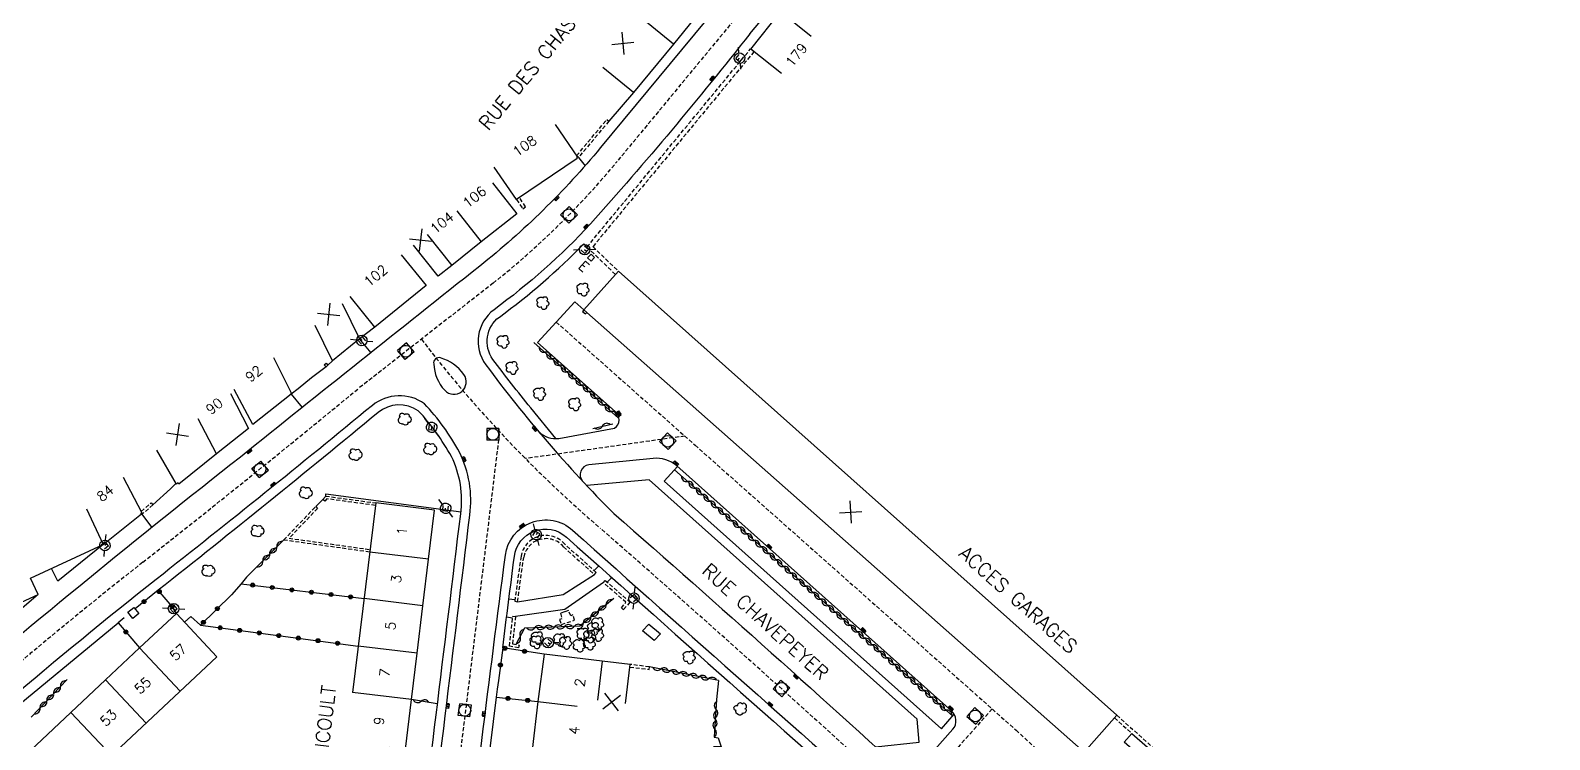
# Model space of a CAD drawing. Header units: millimetres. Extents: x 161000 to 162001, y 120999 to 122000.
# Drawn here: x 161634.1 to 161826.6, y 121430.3 to 121520.2 of the extents above; entities that cross this region are included whole.
import ezdxf
from ezdxf.enums import TextEntityAlignment as Align

# ---------------------------------------------------------------- set-up
doc = ezdxf.new("R2010")
doc.units = ezdxf.units.MM
doc.linetypes.add('DASHED', pattern=[0.75, 0.5, -0.25])
doc.layers.get('0').update_dxf_attribs({"linetype": 'CONTINUOUS'})
for name, color, linetype in [('W0001', 6, 'DASHED'), ('W0008', 7, 'CONTINUOUS'), ('W0100', 7, 'CONTINUOUS'), ('W0112', 1, 'DASHED'), ('W0300', 7, 'CONTINUOUS'), ('W0310', 3, 'CONTINUOUS'), ('W0322', 7, 'CONTINUOUS'), ('W0334', 7, 'CONTINUOUS'), ('W0400', 7, 'CONTINUOUS'), ('W0420', 7, 'CONTINUOUS'), ('W0471', 7, 'CONTINUOUS'), ('W0984', 7, 'CONTINUOUS'), ('W0989', 7, 'CONTINUOUS'), ('W0991', 7, 'CONTINUOUS'), ('W1102', 7, 'CONTINUOUS')]:
    doc.layers.add(name, color=color, linetype=linetype)
doc.styles.get("Standard").update_dxf_attribs({"font": 'romans.shx', "width": 0.85})

# ---------------------------------------------------------------- blocks, each defined once
blk = doc.blocks.new('t322o')
at = {"color": 0, "linetype": 'Continuous'}
for radius in [0.25, 0.15]:
    blk.add_circle((0, 0), radius, dxfattribs=at)
blk = doc.blocks.new('t310o')
at = {"color": 0, "linetype": 'Continuous'}
for centre, start, end in [((-0.5, 0.38), 216.8699, 323.1304), ((0.5, -0.37), 36.8699, 143.1303)]:
    blk.add_arc(centre, 0.625, start, end, dxfattribs=at)
blk = doc.blocks.new('t991o')
at = {"color": 0, "linetype": 'Continuous'}
for p, q in [((-1, 1), (1, -1)), ((-1, -1), (1, 1))]:
    blk.add_line(p, q, dxfattribs=at)
blk = doc.blocks.new('t112o')
at = {"color": 0, "linetype": 'Continuous'}
for p, q in [((-0.5, 0.5), (0.5, 0.5)), ((-0.5, -0.5), (-0.5, 0.5)), ((0.5, 0.5), (0.5, -0.5)), ((0.5, -0.5), (-0.5, -0.5))]:
    blk.add_line(p, q, dxfattribs=at)
blk = doc.blocks.new('T471')
for p, q in [((-0.333334, 0.333334), (-0.333334, -0.333334)), ((-0.333334, 0.333334), (0.333334, 0.333334)), ((-0.333334, 0), (0, 0)), ((0.500001, 0.500001), (1.000002, 1.000002)), ((-0.500001, -0.500001), (-1.000002, -1.000002)), ((-0.333334, -0.333334), (0.333334, -0.333334))]:
    blk.add_line(p, q)
blk.add_ellipse((0, 0), major_axis=(0.471405, 0.471405), ratio=1, start_param=5.4977871438, end_param=11.780972451)
blk = doc.blocks.new('T300')
for p, q in [((-0.8, 0.51), (-0.86, 0.34)), ((-0.86, 0.34), (-0.86, 0.17)), ((-0.86, 0.17), (-0.74, 0.06)), ((-0.69, 0.63), (-0.8, 0.51)), ((-0.8, -0.06), (-0.74, 0.06)), ((-0.74, 0.06), (-0.69, 0.11)), ((-0.57, 0.69), (-0.69, 0.63)), ((-0.46, 0.69), (-0.57, 0.69)), ((-0.29, 0.63), (-0.46, 0.69)), ((-0.29, 0.63), (-0.17, 0.74)), ((-0.23, 0.57), (-0.29, 0.63)), ((-0.17, 0.74), (-0.06, 0.8)), ((-0.06, 0.8), (0.06, 0.8)), ((0.06, 0.8), (0.23, 0.74)), ((0.23, 0.74), (0.34, 0.63)), ((0.34, 0.63), (0.4, 0.51)), ((0.46, 0.46), (0.34, 0.46)), ((0.4, 0.51), (0.4, 0.46)), ((0.57, 0.4), (0.46, 0.46)), ((0.57, 0.4), (0.69, 0.29)), ((0.69, 0.29), (0.74, 0.17)), ((0.74, 0.06), (0.69, -0.17)), ((0.74, 0.17), (0.74, 0.06)), ((-0.8, -0.17), (-0.8, -0.06)), ((-0.8, -0.23), (-0.8, -0.17)), ((-0.74, -0.34), (-0.8, -0.23)), ((-0.69, -0.4), (-0.74, -0.34)), ((-0.51, -0.46), (-0.69, -0.4)), ((-0.4, -0.46), (-0.51, -0.46)), ((-0.4, -0.46), (-0.34, -0.46)), ((-0.34, -0.46), (-0.34, -0.4)), ((-0.34, -0.51), (-0.34, -0.46)), ((-0.29, -0.63), (-0.34, -0.51)), ((-0.17, -0.74), (-0.29, -0.63)), ((-0.06, -0.8), (-0.17, -0.74)), ((0.06, -0.8), (-0.06, -0.8)), ((0.17, -0.74), (0.06, -0.8)), ((0.23, -0.69), (0.17, -0.74)), ((0.29, -0.46), (0.23, -0.46)), ((0.29, -0.63), (0.23, -0.69)), ((0.46, -0.4), (0.29, -0.46)), ((0.34, -0.51), (0.29, -0.63)), ((0.34, -0.51), (0.34, -0.46)), ((0.57, -0.34), (0.46, -0.4)), ((0.63, -0.29), (0.57, -0.34)), ((0.69, -0.17), (0.63, -0.29))]:
    blk.add_line(p, q)
blk = doc.blocks.new('T400')
for p, q in [((-0.15, 0.3), (0.15, 0.3)), ((-0.15, -0.25), (-0.15, 0.3)), ((-0.15, 0.15), (0.15, 0.15)), ((-0.15, 0), (0.15, 0)), ((0.15, 0.3), (0.15, -0.25)), ((-0.15, -0.15), (0.15, -0.15)), ((-0.15, -0.25), (-0.15, -0.3)), ((-0.15, -0.3), (0.15, -0.3)), ((0.15, -0.3), (0.15, -0.25))]:
    blk.add_line(p, q)
blk = doc.blocks.new('T420')
for p, q in [((0.75, 0.75), (-0.75, 0.75)), ((-0.75, 0.75), (-0.75, -0.75)), ((0.75, 0.75), (0.75, -0.75)), ((0.75, -0.75), (-0.75, -0.75))]:
    blk.add_line(p, q)
blk.add_ellipse((0, 0), major_axis=(-0.53, 0.53), ratio=1, start_param=3.926991, end_param=10.210176)

msp = doc.modelspace()

# ---------------------------------------------------------------- linework, layer by layer
at = {"layer": 'W0001'}
for points in [[(161723.21, 121521.49), (161708.44, 121503.61, -0.052031), (161692.74, 121488.19, 0.000599), (161675.67, 121474.82, -0.005504), (161648.34, 121452.8, 0.018605), (161611.09, 121421.03, -0.000909), (161565.62, 121378.12, 0.342922), (161564.36, 121370.06, -0.00009), (161590.01, 121323.77), (161598.54, 121308.89, 0.062268), (161621.4, 121278.54, -0.003977), (161672.79, 121224.97, 0.000187), (161728.28, 121166.78, -0.000686), (161805.22, 121085.95), (161826.39, 121063.66)], [(161683.64, 121481.07, 0.052439), (161706.29, 121457.13, -0.006132), (161745.98, 121421.56, 0.044847), (161764.18, 121407.79), (161791.91, 121390.47, 0.001816), (161825.17, 121369.64), (161914.26, 121316.4), (161923.52, 121311.37, -0.024699), (162000, 121269.9, -0.042994)], [(161743.14, 121325.35), (161707.53, 121330.12, -0.197636), (161697.34, 121336.01), (161683.74, 121353.66, -0.192506), (161680.9, 121364.34), (161685.98, 121407.56, 0.001225), (161693.57, 121469.32, 0.149581)]]:
    msp.add_lwpolyline(points, format="xyb", dxfattribs=at)
for points in [[(161700.72, 121483.25), (161718.31, 121467.64), (161753.17, 121436.67), (161758.97, 121431.51), (161771.31, 121420.12), (161799.93, 121394.61), (161810.42, 121386.43)], [(161717.02, 121468.79), (161696.81, 121465.94)], [(161755.94, 121434.2), (161745.28, 121422.21)]]:
    msp.add_lwpolyline(points, dxfattribs=at)
at = {"layer": 'W0008', "flags": 128}
msp.add_lwpolyline([(161725.25, 121519.8), (161731.38, 121527.12)], dxfattribs=at)
at = {"layer": 'W0008'}
for points in [[(161721.09, 121523.23), (161706.33, 121505.36, -0.052027), (161691.03, 121490.34, 0.001158), (161660.71, 121466.14, 0.00831), (161622.32, 121434.79, 0.00922), (161583.83, 121399.01, -0.079902), (161574.8, 121392.95), (161543.67, 121378.07, -0.033243), (161492.64, 121357.62, -0.033243)], [(161725.25, 121519.8, -0.016154), (161705.06, 121495.7, -0.048494), (161692.84, 121484.82, 0.411574), (161691.79, 121477.84, 0.036499), (161708.02, 121458.97, -0.006122), (161747.69, 121423.43, 0.044834), (161765.52, 121409.93), (161793.25, 121392.61, 0.001822), (161826.62, 121371.72, 0.431605), (161832.89, 121372.61, -0.266816), (161837.14, 121375.03), (161944.46, 121366, -0.144104), (161962.49, 121359.01), (162000, 121330.31, 0.473199)], [(161698.54, 121469.3, 0.202975), (161701.05, 121468.48), (161708.1, 121469.79, 0.519892), (161708.18, 121471.91), (161698.37, 121480.67), (161703.07, 121485.83), (161704.23, 121484.78)], [(162000, 121099.33, -0.053718), (161975.11, 121096.93, -0.090574), (161932.85, 121105.26, -0.06857), (161899.42, 121124.39), (161878.33, 121145.37, -0.000196), (161791.16, 121236.3, 0.000934), (161751.45, 121277.6, -0.149396), (161739.7, 121300.69, -0.14261), (161739.8, 121317.16, 0.417617), (161734.61, 121323.95), (161706.88, 121327.52, -0.194977), (161696.19, 121333.54), (161679.29, 121355.19, -0.175943), (161677.82, 121361.59), (161683.5, 121407.87, 0.00101), (161689.77, 121458.79, 0.148993), (161688.48, 121466.74, 0.063377), (161684.02, 121472.9, 0.337624), (161677.43, 121472.68, -0.005502), (161650.05, 121450.63, 0.018596), (161612.98, 121419.01, -0.000909)], [(161744.34, 121426.5, 0.362078), (161746.75, 121426.85), (161750.98, 121431.62, 0.403037), (161750.78, 121433.97), (161749.69, 121434.94), (161715.99, 121465.01, 0.206961), (161712.99, 121465.97), (161704.86, 121465.14, 0.61841), (161704.07, 121463.07)], [(161743.27, 121343.92), (161742.11, 121334.97, -0.372541), (161735.25, 121328.85), (161707.85, 121332.52, -0.197636), (161699.26, 121337.49), (161685.67, 121355.12, -0.192108), (161683.3, 121364.05), (161688.41, 121406.75, -0.00224), (161694.28, 121453.68, -0.603454), (161702.79, 121456.87, 0.00208), (161747.01, 121417.64, -0.252498), (161751.84, 121404.5, 0.002527), (161743.27, 121343.92, -0.406477)]]:
    msp.add_lwpolyline(points, format="xyb", dxfattribs=at)
msp.add_lwpolyline([(161685.2, 121477.94, 0.172669), (161686.59, 121474.61, 0.94455), (161689.02, 121476.6, 0.172844), (161686.06, 121478.71, 0.56816)], format="xyb", close=True, dxfattribs=at)
at = {"layer": 'W0100'}
for p, q in [((161725.36, 121517.86), (161729.12, 121522.6)), ((161729.28, 121514.75), (161725.36, 121517.86))]:
    msp.add_line(p, q, dxfattribs=at)
for points in [[(161720.1, 121524.06), (161715.56, 121518.5), (161710.5, 121512.34), (161706.64, 121515.52)], [(161700.59, 121508.3), (161703.4, 121504.16), (161703.3, 121504.1), (161703.37, 121503.98), (161695.69, 121498.77), (161692.88, 121502.9)], [(161692.63, 121500.9), (161695.72, 121496.98), (161691.23, 121493.43), (161687.49, 121490.43), (161685.77, 121489.06), (161682.66, 121492.98)], [(161681.08, 121491.76), (161684.24, 121487.88), (161677.76, 121482.62), (161674.61, 121486.5)], [(161673.59, 121485.62), (161675.78, 121481.13), (161672.39, 121478.34), (161670.2, 121482.83)], [(161664.91, 121478.74), (161667.15, 121474.27), (161667.08, 121474.23), (161667.14, 121474.11), (161662.28, 121470.28), (161659.92, 121474.68)], [(161659.45, 121474.21), (161661.75, 121469.77), (161657.67, 121466.53), (161652.91, 121462.72), (161652.81, 121462.85), (161652.6, 121462.69), (161650.11, 121467.03)], [(161617.77, 121443.71), (161619.87, 121439.17), (161626.76, 121442.37), (161625.81, 121444.43), (161635.08, 121448.71), (161634.12, 121450.79), (161643.32, 121455.04), (161648.17, 121458.92), (161648.11, 121459), (161648.23, 121459.1), (161645.92, 121463.54)], [(161668.49, 121399.93), (161667.91, 121394.96), (161675.39, 121394.09), (161676.11, 121400.25), (161676.84, 121406.26), (161677.59, 121412.24), (161678.33, 121418.07), (161679.06, 121424.43), (161679.61, 121429.34), (161681.61, 121429.09), (161682.37, 121435.38), (161683.1, 121441.28), (161683.84, 121447.29), (161684.54, 121453.18), (161685.29, 121459.4), (161677.85, 121460.32), (161674.93, 121436.29)], [(161709.5, 121434.88), (161710.09, 121439.85), (161706.55, 121440.26), (161699.18, 121441.13), (161698.4, 121435.16), (161697.69, 121428.97), (161696.98, 121423.08), (161696.23, 121417.04), (161695.48, 121410.81), (161695.19, 121408.36), (161694.88, 121405.92), (161692.92, 121406.16), (161692.15, 121399.97), (161691.44, 121394.09), (161690.69, 121387.86), (161689.99, 121382.04), (161689.24, 121375.78), (161696.7, 121374.89), (161697.3, 121379.85)]]:
    msp.add_lwpolyline(points, dxfattribs=at)
for points in [[(161705.59, 121491.45), (161705.14, 121490.98), (161704.69, 121491.39), (161705.14, 121491.86)], [(161708.59, 121489.71), (161704.23, 121484.78), (161767.59, 121428.73), (161771.73, 121433.41)], [(161657.71, 121440.83), (161652.6, 121446.31), (161647.93, 121441.94), (161643.62, 121437.88), (161639.24, 121433.74), (161634.84, 121429.61), (161630.3, 121425.35), (161635.45, 121419.87)], [(161775.61, 121429.36), (161774.64, 121428.26), (161772.67, 121430), (161773.63, 121431.1)]]:
    msp.add_lwpolyline(points, close=True, dxfattribs=at)
at = {"layer": 'W0112'}
for p, q in [((161771.44, 121433.09), (161773.63, 121431.1)), ((161771.73, 121433.41), (161778.08, 121427.75))]:
    msp.add_line(p, q, dxfattribs=at)
for points in [[(161708.22, 121489.29), (161704.61, 121492.76), (161725.33, 121517.87), (161725.76, 121517.52), (161705.36, 121492.81), (161708.59, 121489.71)], [(161695.69, 121498.77), (161696.48, 121497.61), (161696.84, 121497.86), (161696.06, 121499.01)], [(161704.23, 121484.78), (161704.07, 121484.6), (161704.43, 121484.28), (161704.59, 121484.46)], [(161677.81, 121460), (161671.66, 121460.84), (161671.4, 121460.54), (161671.15, 121460.76), (161671.52, 121461.19), (161677.85, 121460.32)], [(161648.15, 121459.25), (161649.4, 121460.32), (161649.62, 121460.07), (161648.31, 121458.94), (161648.23, 121459.1)], [(161677.09, 121454.09), (161666.19, 121455.61), (161670.26, 121459.86), (161670.5, 121459.63), (161666.88, 121455.85), (161677.13, 121454.41)], [(161710.05, 121439.52), (161712.48, 121439.21), (161712.52, 121439.54), (161710.09, 121439.85)]]:
    msp.add_lwpolyline(points, dxfattribs=at)
for points in [[(161703.3, 121504.34), (161707.15, 121508.93), (161707.4, 121508.71), (161703.55, 121504.13)], [(161671.34, 121477.83), (161671.58, 121478.05), (161671.8, 121477.8), (161671.56, 121477.58)], [(161706.92, 121450.5), (161710.06, 121447.75), (161709.24, 121446.78), (161708.97, 121447), (161709.56, 121447.72), (161706.69, 121450.23)], [(161695.58, 121445.94), (161695.18, 121442.46), (161696.03, 121442.29), (161695.96, 121441.95), (161694.79, 121442.18), (161695.23, 121445.98)], [(161703.03, 121445.46), (161702.84, 121446.13), (161702.57, 121446), (161702.27, 121446.67), (161701.77, 121446.5), (161701.27, 121446.33), (161701.43, 121445.62), (161701.14, 121445.55), (161701.39, 121444.91)]]:
    msp.add_lwpolyline(points, close=True, dxfattribs=at)
msp.add_lwpolyline([(161695.82, 121447.8), (161696.6, 121453.42, -0.635612), (161701.65, 121454.76), (161705.56, 121451.23), (161705.79, 121451.5), (161701.81, 121455.09, 0.635612), (161696.26, 121453.56), (161695.46, 121447.85)], format="xyb", close=True, dxfattribs=at)
at = {"layer": 'W0310'}
for points in [[(161708.59, 121471.08), (161697.9, 121480.68)], [(161705.34, 121469.77), (161707.9, 121470.33)], [(161750.94, 121433.31), (161715.7, 121464.5)], [(161666.19, 121455.61), (161662.35, 121451.75)], [(161708, 121448.21), (161703.72, 121444.7), (161696.71, 121444.46), (161695.62, 121442.38)], [(161721.28, 121437.81), (161712.52, 121439.54)], [(161638.78, 121437.95), (161634.2, 121433.15)], [(161685.62, 121434.84), (161682.37, 121435.38)], [(161721.04, 121435.38), (161720.72, 121430.63)]]:
    msp.add_lwpolyline(points, dxfattribs=at)
at = {"layer": 'W0322'}
msp.add_line((161655.67, 121444.82), (161675.64, 121442.18), dxfattribs=at)
for points in [[(161669.7, 121476.16), (161668.03, 121474.78)], [(161652.55, 121462.77), (161651.84, 121462.11)], [(161661.5, 121450.89), (161660.83, 121450.07), (161676.38, 121448.2)], [(161652.6, 121446.31), (161652.07, 121447.18), (161650.29, 121449.24), (161647.37, 121446.88)], [(161659.59, 121448.68), (161655.67, 121444.82), (161654.43, 121445.92)], [(161645.97, 121445.74), (161645.21, 121445.13), (161647.93, 121441.94)], [(161699.18, 121441.13), (161693.94, 121441.94), (161693.41, 121437.8)], [(161693.23, 121436.69), (161693.13, 121435.69), (161698.4, 121435.16)]]:
    msp.add_lwpolyline(points, dxfattribs=at)
at = {"layer": 'W0334'}
for p, q in [((161672.39, 121478.34), (161671.8, 121477.8)), ((161671.56, 121477.58), (161669.7, 121476.16)), ((161651.84, 121462.11), (161649.62, 121460.07)), ((161671.15, 121460.76), (161670.26, 121459.86)), ((161660.83, 121450.07), (161659.59, 121448.68)), ((161629.4, 121432.09), (161645.21, 121445.13)), ((161654.43, 121445.92), (161653.65, 121445.19)), ((161693.41, 121437.8), (161693.23, 121436.69)), ((161693.13, 121435.69), (161690.89, 121417.68))]:
    msp.add_line(p, q, dxfattribs=at)
for points in [[(161710.5, 121512.34), (161707.4, 121508.71)], [(161703.55, 121504.13), (161704.38, 121503.07)], [(161677.76, 121482.62), (161675.78, 121481.13)], [(161675.75, 121481.11), (161677.23, 121479.35)], [(161668.03, 121474.78), (161667.14, 121474.11), (161668.53, 121472.4)], [(161716.1, 121464.92), (161714.38, 121463.1), (161749.54, 121431.67), (161751.13, 121433.54)], [(161741.17, 121429.39), (161746.71, 121429.98), (161746.43, 121432.89), (161712.49, 121463.24), (161704.59, 121462.51)], [(161671.52, 121461.19), (161671.53, 121461.49), (161688.66, 121459.21)], [(161648.17, 121458.92), (161649.51, 121457.21)], [(161643.32, 121455.04), (161637.59, 121450.41), (161636.79, 121452.02)], [(161662.35, 121451.75), (161661.5, 121450.89)], [(161695.82, 121447.8), (161701.6, 121448.72), (161705.56, 121451.23)], [(161705.53, 121451.74), (161706.13, 121452.33)], [(161707.18, 121450.27), (161707.75, 121450.88)], [(161706.69, 121450.23), (161701.81, 121446.82), (161695.58, 121445.94)], [(161635.08, 121448.71), (161628.68, 121443.27), (161627.67, 121445.29)], [(161695.49, 121448.05), (161694.73, 121448.13)], [(161694.44, 121445.89), (161695.2, 121445.77)], [(161721.28, 121437.81), (161721.04, 121435.38)], [(161720.72, 121430.63), (161721.23, 121430.56), (161721.61, 121429.4), (161720.64, 121429.38)]]:
    msp.add_lwpolyline(points, dxfattribs=at)
for points in [[(161700.68, 121468.47), (161697.49, 121472.37, -0.011492), (161692.71, 121478.52, -0.410925), (161693.52, 121483.89, 0.041319), (161704.22, 121493.15), (161704.61, 121492.76)], [(161680.75, 121395.01), (161682.35, 121408.01, 0.001011), (161688.62, 121458.94, 0.148649), (161687.45, 121466.2, 0.062103), (161683.25, 121472.01, 0.330307), (161678.16, 121471.78, -0.005502), (161650.29, 121449.24, 0.000139)], [(161693.94, 121441.94, -0.000545), (161695.42, 121453.53, -0.603346), (161702.01, 121456, 0.00208), (161746.24, 121416.77, -0.252436), (161750.7, 121404.67, 0.002508), (161742.11, 121343.72, 0.002865)]]:
    msp.add_lwpolyline(points, format="xyb", dxfattribs=at)
msp.add_lwpolyline([(161713.93, 121443.73), (161713.13, 121442.87), (161711.66, 121444.1), (161712.46, 121444.96)], close=True, dxfattribs=at)
at = {"layer": 'W1102'}
for p, q in [((161733.02, 121519.47), (161729.12, 121522.6)), ((161715.56, 121518.5), (161711.69, 121521.67)), ((161688.12, 121497.35), (161691.23, 121493.43)), ((161684.37, 121494.34), (161687.49, 121490.43)), ((161657.67, 121466.53), (161655.37, 121470.97)), ((161641.23, 121459.58), (161643.32, 121455.04)), ((161684.54, 121453.18), (161677.09, 121454.09)), ((161683.84, 121447.29), (161676.38, 121448.2)), ((161647.93, 121441.94), (161653.08, 121436.47)), ((161683.1, 121441.28), (161675.64, 121442.18)), ((161706.55, 121440.26), (161705.97, 121435.3)), ((161643.62, 121437.88), (161648.77, 121432.41)), ((161682.37, 121435.38), (161674.93, 121436.29)), ((161639.24, 121433.74), (161644.39, 121428.28)), ((161698.4, 121435.16), (161703.37, 121434.55))]:
    msp.add_line(p, q, dxfattribs=at)

# ---------------------------------------------------------------- block references
at = {"layer": 'W0112', "rotation": 219.006213427098}
msp.add_blockref('t112o', (161647.15, 121446.38), dxfattribs=at)
at = {"layer": 'W0300'}
for p, rotation in [((161704.07, 121487.5), 140.128569078616), ((161698.99, 121485.79), 140.128569078616), ((161693.95, 121480.88), 140.128569078616), ((161695.09, 121477.56), 140.128569078616), ((161698.57, 121474.26), 140.128569078616), ((161703.03, 121472.95), 140.128569078616), ((161681.43, 121470.96), 207.844674823236), ((161684.66, 121467.17), 207.844674823236), ((161675.2, 121466.45), 207.844674823236), ((161668.89, 121461.62), 207.844674823236), ((161662.78, 121456.77), 211.598448237561), ((161656.55, 121451.73), 211.598448237561), ((161705.4, 121444.48), 138.329438475303), ((161705.94, 121445.11), 138.329438475303), ((161698.12, 121442.79), 138.329438475303), ((161698.29, 121443.32), 138.329438475303), ((161701.12, 121443.08), 138.329438475303), ((161701.87, 121442.71), 138.329438475303), ((161703.59, 121442.36), 138.329438475303), ((161704.08, 121443.78), 138.329438475303), ((161704.89, 121442.62), 138.329438475303), ((161704.93, 121443.52), 138.329438475303), ((161705.92, 121443.71), 138.329438475303), ((161717.53, 121440.87), 138.329438475303), ((161724.01, 121434.17), 251.515247007327)]:
    msp.add_blockref('T300', p, dxfattribs=dict(at, rotation=rotation))
at = {"layer": 'W0310'}
for p, rotation in [((161699.29, 121479.44), 138.077988434378), ((161700.22, 121478.6), 138.077988434378), ((161701.15, 121477.77), 138.077988434378), ((161702.08, 121476.93), 138.077988434378), ((161703.01, 121476.1), 138.077988434378), ((161703.94, 121475.26), 138.077988434378), ((161704.87, 121474.43), 138.077988434378), ((161705.8, 121473.59), 138.077988434378), ((161706.73, 121472.75), 138.077988434378), ((161707.66, 121471.92), 138.077988434378), ((161706.56, 121470.04), 12.4316089291329), ((161717.35, 121463.04), 138.492459266651), ((161718.29, 121462.21), 138.492459266651), ((161719.22, 121461.38), 138.492459266651), ((161720.16, 121460.55), 138.492459266651), ((161721.09, 121459.73), 138.492459266651), ((161722.03, 121458.9), 138.492459266651), ((161722.97, 121458.07), 138.492459266651), ((161723.9, 121457.24), 138.492459266651), ((161724.84, 121456.41), 138.492459266651), ((161664.42, 121453.84), 225.1243890662329), ((161665.31, 121454.72), 225.1243890662329), ((161725.77, 121455.58), 138.492459266651), ((161726.71, 121454.75), 138.492459266651), ((161727.65, 121453.93), 138.492459266651), ((161663.54, 121452.95), 225.1243890662329), ((161728.58, 121453.1), 138.492459266651), ((161729.52, 121452.27), 138.492459266651), ((161730.45, 121451.44), 138.492459266651), ((161731.39, 121450.61), 138.492459266651), ((161732.33, 121449.78), 138.492459266651), ((161733.26, 121448.96), 138.492459266651), ((161734.2, 121448.13), 138.492459266651), ((161706.07, 121446.62), 219.313064424395), ((161707.04, 121447.41), 219.313064424395), ((161735.14, 121447.3), 138.492459266651), ((161736.07, 121446.47), 138.492459266651), ((161704.14, 121445.04), 219.313064424395), ((161705.1, 121445.83), 219.313064424395), ((161737.01, 121445.64), 138.492459266651), ((161737.94, 121444.81), 138.492459266651), ((161696.15, 121443.4), 242.503483050766), ((161698.01, 121444.5), 181.929633929777), ((161699.26, 121444.55), 181.929633929777), ((161700.51, 121444.59), 181.929633929777), ((161701.76, 121444.63), 181.929633929777), ((161703.01, 121444.67), 181.929633929777), ((161738.88, 121443.99), 138.492459266651), ((161739.82, 121443.16), 138.492459266651), ((161740.75, 121442.33), 138.492459266651), ((161741.69, 121441.5), 138.492459266651), ((161742.62, 121440.67), 138.492459266651), ((161713.93, 121439.26), 168.8395252485651), ((161715.15, 121439.02), 168.8395252485651), ((161743.56, 121439.84), 138.492459266651), ((161744.5, 121439.02), 138.492459266651), ((161637.92, 121437.05), 226.340143469727), ((161716.38, 121438.78), 168.8395252485651), ((161717.61, 121438.54), 168.8395252485651), ((161718.83, 121438.29), 168.8395252485651), ((161720.06, 121438.05), 168.8395252485651), ((161745.43, 121438.19), 138.492459266651), ((161746.37, 121437.36), 138.492459266651), ((161636.19, 121435.24), 226.340143469727), ((161637.05, 121436.14), 226.340143469727), ((161683.61, 121435.18), 170.6194055826299), ((161747.3, 121436.53), 138.492459266651), ((161748.24, 121435.7), 138.492459266651), ((161749.18, 121434.87), 138.492459266651), ((161635.33, 121434.33), 226.340143469727), ((161720.87, 121432.89), 266.107776335334), ((161720.96, 121434.14), 266.107776335334), ((161750.11, 121434.04), 138.492459266651), ((161720.79, 121431.64), 266.107776335334)]:
    msp.add_blockref('t310o', p, dxfattribs=dict(at, rotation=rotation))
at = {"layer": 'W0322'}
for p, rotation in [((161650.44, 121449.07), 130.867129459027), ((161662.26, 121449.9), 353.1286073036406), ((161664.74, 121449.6), 353.1286073036406), ((161667.23, 121449.3), 353.1286073036406), ((161669.71, 121449), 353.1286073036406), ((161672.19, 121448.71), 353.1286073036406), ((161648.52, 121447.82), 219.006213427098), ((161652.07, 121447.18), 130.867129459027), ((161657.81, 121446.93), 224.572219062746), ((161674.67, 121448.41), 353.1286073036406), ((161656.03, 121445.18), 224.572219062746), ((161646.2, 121443.97), 310.4636049740096), ((161658.15, 121444.49), 352.4937181365203), ((161660.62, 121444.16), 352.4937181365203), ((161663.1, 121443.84), 352.4937181365203), ((161665.58, 121443.51), 352.4937181365203), ((161668.06, 121443.18), 352.4937181365203), ((161670.54, 121442.86), 352.4937181365203), ((161673.02, 121442.53), 352.4937181365203), ((161694.24, 121441.9), 171.19589666499), ((161696.71, 121441.51), 171.19589666499), ((161693.66, 121439.77), 262.725255604409), ((161694.62, 121435.54), 354.2754134581917), ((161697.11, 121435.29), 354.2754134581917)]:
    msp.add_blockref('t322o', p, dxfattribs=dict(at, rotation=rotation))
at = {"layer": 'W0400'}
for p, rotation in [((161720.49, 121514.1), 140.4633386871196), ((161700.77, 121498.93), 135.158271683665), ((161704.52, 121495.36), 316.7447464992842), ((161708.65, 121471.67), 35.29305454584291), ((161698, 121469.71), 219.956011966119), ((161661.84, 121466.84), 308.657608104817), ((161689.03, 121465.88), 21.38255190099246), ((161715.87, 121465.35), 227.680221784266), ((161664.85, 121462.63), 308.707752064458), ((161696.42, 121457.43), 123.5793098581454), ((161727.72, 121454.78), 227.680221784266), ((161739.64, 121444.19), 227.95722847653), ((161731.09, 121438.3), 228.096206827467), ((161686.98, 121434.59), 172.9194444072131), ((161691.55, 121433.55), 352.749817047077), ((161727.84, 121434.78), 228.331102414247), ((161750.7, 121434.29), 227.95722847653)]:
    msp.add_blockref('T400', p, dxfattribs=dict(at, rotation=rotation))
at = {"layer": 'W0420'}
for p, rotation in [((161702.34, 121496.84), 44.38709448683539), ((161681.66, 121479.55), 309.895134918706), ((161714.85, 121468.14), 137.680221784266), ((161663.2, 121464.58), 218.707752064458), ((161729.25, 121436.81), 138.096206827467), ((161689.14, 121434.03), 262.749817047077), ((161753.81, 121433.32), 137.95722847653)]:
    msp.add_blockref('T420', p, dxfattribs=dict(at, rotation=rotation))
msp.add_blockref('T420', (161692.69, 121469.02), dxfattribs=at)
at = {"layer": 'W0471'}
for p, rotation in [((161723.94, 121516.71), 50.4633386871196), ((161704.32, 121492.42), 137.604678882099), ((161676.08, 121480.91), 309.895134918706), ((161684.95, 121469.91), 83.0352239613548), ((161686.71, 121459.64), 83.0352239613548), ((161698.18, 121456.29), 239.314549451698), ((161643.55, 121454.93), 218.677237844468), ((161710.57, 121448.24), 219.313064424395), ((161652.25, 121446.91), 133.017203919965), ((161699.69, 121442.6), 138.329438475303)]:
    msp.add_blockref('T471', p, dxfattribs=dict(at, rotation=rotation))
at = {"layer": 'W0991'}
for p, rotation in [((161709.16, 121518.59), 320.6026540604232), ((161683.52, 121493.66), 308.4055272779129), ((161671.89, 121484.23), 309.460248800336), ((161652.74, 121469), 306.8814692217608), ((161738.03, 121459.16), 48.39339594518647), ((161707.74, 121435.09), 83.30409374319535)]:
    msp.add_blockref('t991o', p, dxfattribs=dict(at, rotation=rotation))

# ---------------------------------------------------------------- texts
at = {"layer": 'W0984'}
msp.add_text('E', height=1.25, rotation=317.6047, dxfattribs=at).set_placement((161704.22, 121490.3), align=Align.MIDDLE)
at = {"layer": 'W0989'}
for s, rotation, p in [('RUE DES CHASSEURS', 50.4379, (161699.5, 121517.74)), ('ACCES GARAGES', 318.3678, (161759.27, 121448.04)), ('RUE CHAVEPEYER', 317.7931, (161727.21, 121445.28)), ('RUE OSCAR BRICOULT', 83.0681, (161670.41, 121424.38))]:
    msp.add_text(s, height=1.75, rotation=rotation, dxfattribs=at).set_placement(p, align=Align.MIDDLE)
at = {"layer": 'W0991'}
for s, rotation, p in [('179', 51.5817, (161731.15, 121517.12)), ('108', 35.0106, (161696.73, 121505.6)), ('106', 38.2744, (161690.37, 121499.12)), ('104', 38.7293, (161686.25, 121495.84)), ('102', 39.1111, (161677.85, 121489.13)), ('92', 39.0793, (161662.41, 121476.71)), ('90', 38.4073, (161657.41, 121472.59)), ('84', 40.144, (161643.58, 121461.56)), ('1', 83.0882, (161681.19, 121456.75)), ('3', 83.1406, (161680.46, 121450.69)), ('5', 83.0092, (161679.74, 121444.74)), ('57', 43.2073, (161652.83, 121441.39)), ('55', 43.3189, (161648.35, 121437.18)), ('7', 83.0299, (161679.01, 121438.78)), ('2', 83.2926, (161703.72, 121437.55)), ('53', 43.3147, (161644.01, 121433.08)), ('9', 83.0551, (161678.27, 121432.69)), ('4', 83.4837, (161703.01, 121431.47))]:
    msp.add_text(s, height=1.25, rotation=rotation, dxfattribs=at).set_placement(p, align=Align.MIDDLE)

doc.saveas('drawing.dxf')
